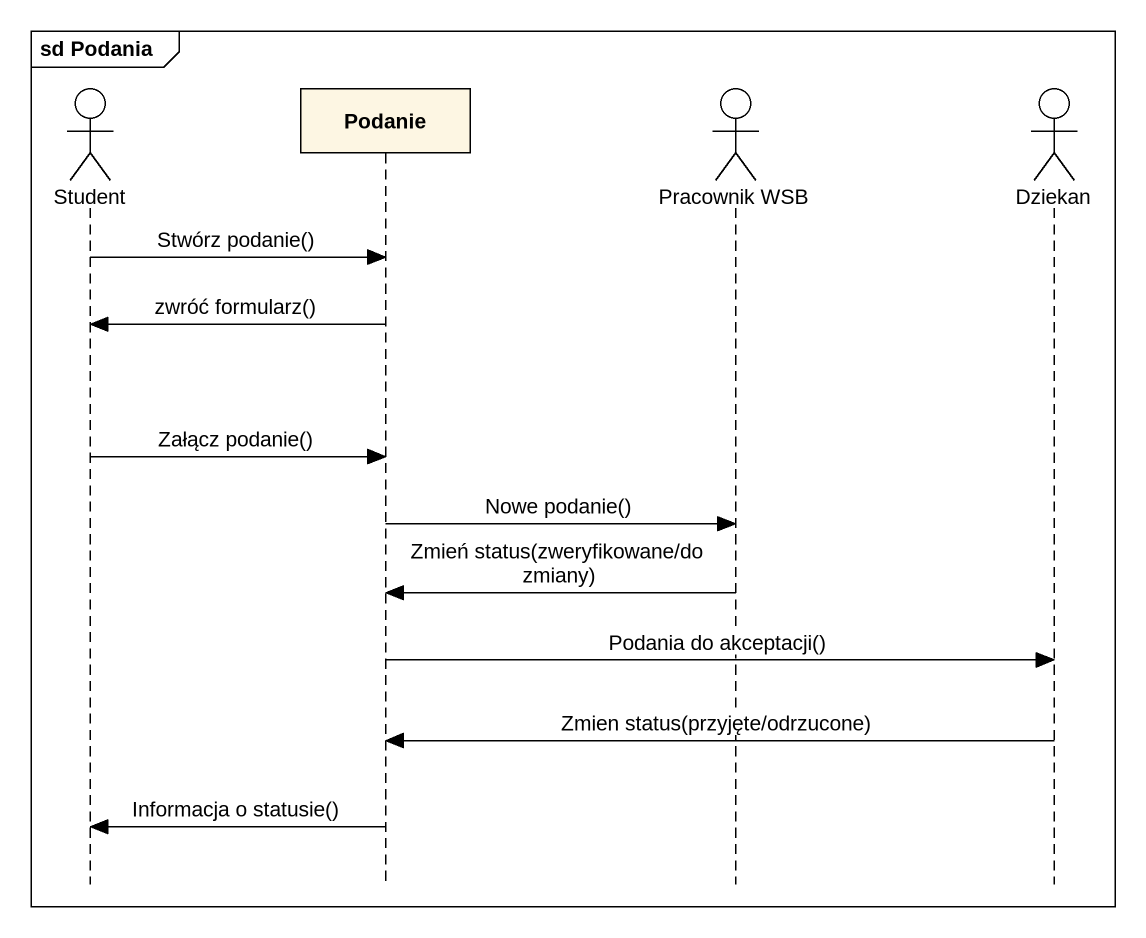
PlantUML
@startuml
mainframe sd Podania
hide footbox
actor Student
participant Podanie
actor "Pracownik WSB" as Pracownik_WSB
actor Dziekan

Student -> Podanie : Stwórz podanie()
Podanie -> Student : zwróć formularz()
Student -> Podanie : Załącz podanie()
Podanie -> Pracownik_WSB : Nowe podanie()
Pracownik_WSB -> Podanie : Zmień status(zweryfikowane/do zmiany)
Podanie -> Dziekan : Podania do akceptacji()
Dziekan -> Podanie : Zmien status(przyjęte/odrzucone)
Podanie -> Student : Informacja o statusie()
@enduml
